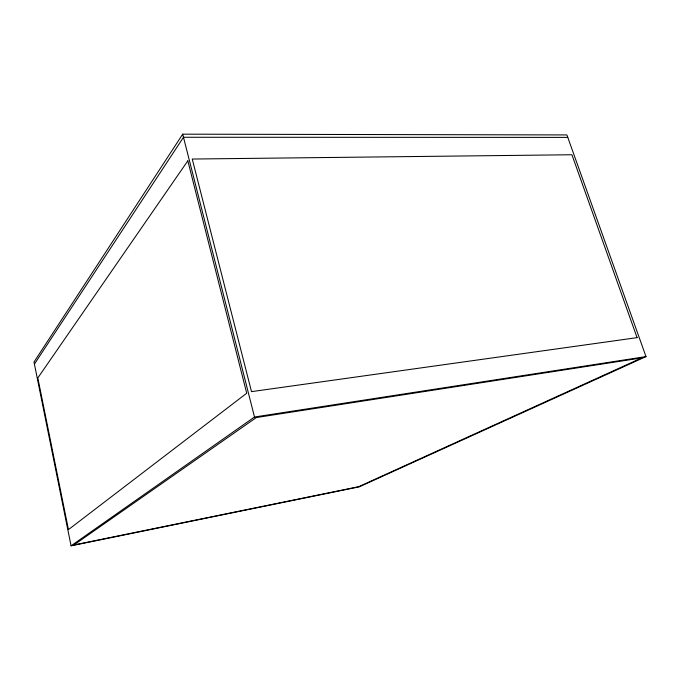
<?xml version="1.0" encoding="UTF-8"?>
<svg xmlns="http://www.w3.org/2000/svg" width="680" height="680" viewBox="0 0 680 680"><rect width="100%" height="100%" fill="white"/><g stroke="black" fill="none" stroke-linecap="round" stroke-linejoin="round"><path stroke-width="1.02" d="M182.699 134.172L34 362.024L71.069 545.827L359.337 486.812L646 356.6L566.908 134.929L182.699 134.172L254.507 417.01L71.069 545.827M34.416 364.089L183.489 137.267L567.783 137.394M254.507 417.01L646 356.6M187.825 160.82L37.825 377.935L68.442 529.626L246.721 393.219L187.825 160.82M256.326 417.546L73.873 544.977L358.649 486.71L641.818 357.892L256.326 417.546M637.083 337.646L251.498 391.637L192.253 159.043L571.923 154.751L637.083 337.646"/></g></svg>
